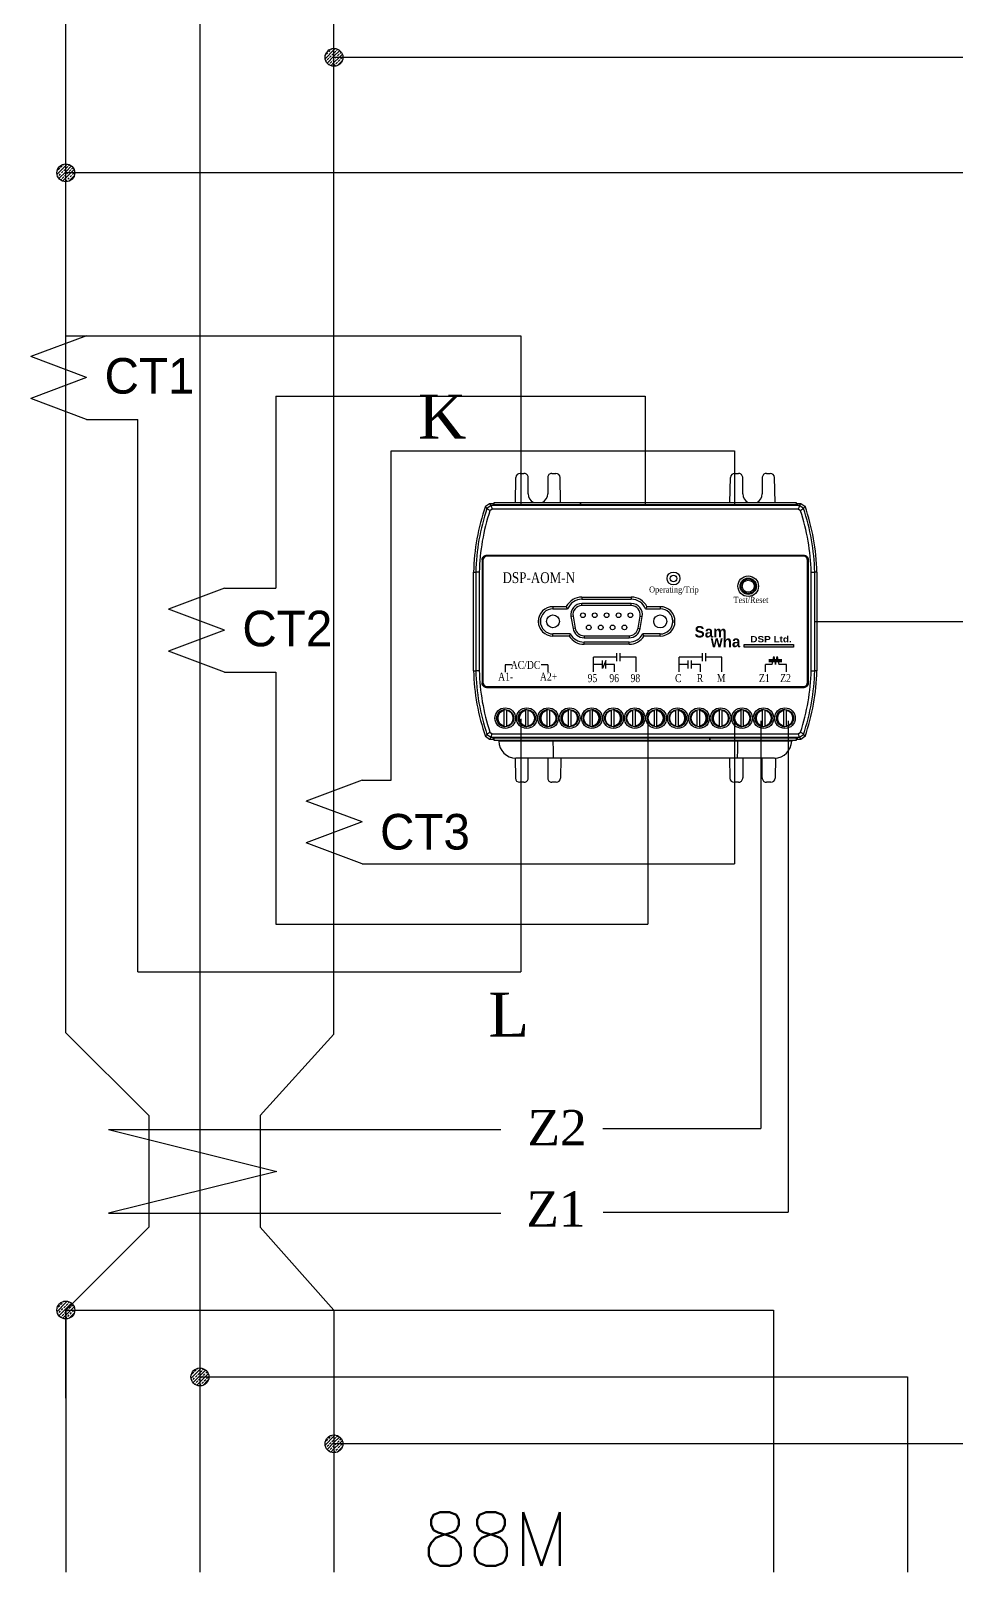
# Model space of a CAD drawing. Header units: millimetres. Extents: x 79 to 919, y 65 to 646.
# Drawn here: x 590.8 to 642.5, y 496 to 582.2 of the extents above; entities that cross this region are included whole.
import ezdxf
from ezdxf.enums import TextEntityAlignment as Align

# ---------------------------------------------------------------- set-up
doc = ezdxf.new("R2010")
doc.units = ezdxf.units.MM
for name, color, linetype in [('02___PRT_ALL_AXES', 7, 'Continuous'), ('03___PRT_ALL_CURVES', 7, 'Continuous'), ('4', 133, 'Continuous'), ('40', 4, 'Continuous'), ('70', 7, 'Continuous'), ('ASHADE', 7, 'Continuous'), ('도면층1', 7, 'Continuous')]:
    doc.layers.add(name, color=color, linetype=linetype)
doc.styles.add('ghs', font='NGULIM.TTF')
doc.styles.add('HCM', font='batang.ttc')
doc.styles.add('SIMPLEX', font='SIMPLEX')
doc.styles.add('SS', font='batang.ttc', dxfattribs={"width": 0.8})
doc.styles.get("Standard").update_dxf_attribs({"font": 'BareunDotumPro1.ttf'})

msp = doc.modelspace()

# ---------------------------------------------------------------- hatches: boundary and pattern name
msp.add_hatch(color=5).paths.add_polyline_path([(630.684, 547.748), (630.684, 547.905), (633.437, 547.905), (633.437, 547.748)])

# ---------------------------------------------------------------- linework, layer by layer
at = {"color": 0, "lineweight": 30}
for p, q in [((600.235, 587.211), (600.235, 565.178)), ((600.235, 565.178), (600.235, 496.008)), ((592.735, 510.673), (592.735, 496.008)), ((607.735, 510.673), (607.735, 496.008))]:
    msp.add_line(p, q, dxfattribs=at)
at = {"color": 0, "linetype": 'ByBlock', "lineweight": 25}
msp.add_line((610.928, 540.317), (610.928, 558.741), dxfattribs=at)
at = {"color": 7, "linetype": 'Continuous'}
for p, q in [((617.887, 555.855), (617.911, 557.24)), ((618.151, 557.475), (618.362, 557.475)), ((618.602, 556.335), (618.602, 557.235)), ((619.69, 557.235), (619.69, 556.335)), ((619.93, 557.475), (620.141, 557.475)), ((620.405, 555.855), (620.381, 557.24)), ((629.887, 555.855), (629.911, 557.24)), ((630.151, 557.475), (630.362, 557.475)), ((630.602, 556.335), (630.602, 557.235)), ((631.69, 557.235), (631.69, 556.335)), ((631.93, 557.475), (632.141, 557.475)), ((632.405, 555.855), (632.381, 557.24)), ((616.209, 555.634), (616.435, 555.795)), ((616.52, 555.676), (616.293, 555.514)), ((616.435, 555.795), (616.7, 555.795)), ((616.584, 555.478), (616.461, 555.389)), ((633.772, 555.676), (616.52, 555.676)), ((633.708, 555.478), (616.584, 555.478)), ((616.614, 555.795), (616.655, 555.714)), ((633.637, 555.714), (616.655, 555.714)), ((616.7, 555.855), (621.53, 555.855)), ((616.7, 555.714), (616.7, 555.855)), ((621.53, 555.855), (621.53, 555.714)), ((621.531, 555.855), (633.591, 555.855)), ((621.531, 555.714), (621.531, 555.855)), ((633.591, 555.855), (633.591, 555.714)), ((633.591, 555.795), (633.857, 555.795)), ((633.678, 555.795), (633.637, 555.714)), ((633.831, 555.389), (633.708, 555.478)), ((633.999, 555.514), (633.772, 555.676)), ((633.857, 555.795), (634.083, 555.634)), ((634.032, 552.885), (616.26, 552.885)), ((616.26, 552.885), (616.266, 552.879)), ((634.026, 552.879), (616.266, 552.879)), ((633.99, 552.843), (616.302, 552.843)), ((634.032, 552.885), (634.026, 552.879)), ((615.546, 546.435), (615.546, 551.955)), ((615.546, 551.955), (615.665, 551.954)), ((615.665, 551.954), (615.665, 546.437)), ((615.864, 551.954), (615.665, 551.954)), ((615.864, 551.95), (615.864, 546.44)), ((616.02, 552.645), (616.02, 545.746)), ((616.02, 552.645), (616.026, 552.639)), ((616.026, 552.639), (616.026, 545.751)), ((616.062, 552.603), (616.062, 545.787)), ((634.23, 545.787), (634.23, 552.603)), ((634.272, 552.645), (634.266, 552.639)), ((634.266, 545.751), (634.266, 552.639)), ((634.272, 545.746), (634.272, 552.645)), ((634.428, 551.954), (634.627, 551.954)), ((634.428, 546.44), (634.428, 551.95)), ((634.746, 551.955), (634.627, 551.954)), ((634.627, 546.437), (634.627, 551.954)), ((634.746, 551.955), (634.746, 546.435)), ((621.606, 550.556), (621.606, 550.436)), ((621.606, 550.556), (624.366, 550.556)), ((621.606, 550.436), (624.366, 550.436)), ((621.606, 550.076), (621.606, 550.196)), ((624.366, 550.196), (621.606, 550.196)), ((624.366, 550.556), (624.366, 550.436)), ((624.366, 550.076), (624.366, 550.196)), ((619.986, 550.02), (619.986, 549.9)), ((619.986, 550.02), (620.729, 550.02)), ((619.986, 549.9), (620.806, 549.9)), ((621.109, 549.485), (620.991, 549.464)), ((620.991, 549.464), (621.11, 548.792)), ((621.109, 549.485), (621.228, 548.813)), ((624.366, 550.076), (621.606, 550.076)), ((624.744, 548.813), (624.862, 549.485)), ((624.862, 549.485), (624.98, 549.464)), ((624.862, 548.792), (624.98, 549.464)), ((625.165, 549.9), (625.986, 549.9)), ((625.242, 550.02), (625.986, 550.02)), ((625.986, 550.02), (625.986, 549.9)), ((619.986, 548.371), (619.986, 548.491)), ((620.963, 548.491), (619.986, 548.491)), ((621.228, 548.813), (621.11, 548.792)), ((621.724, 548.396), (621.724, 548.276)), ((621.724, 548.396), (624.247, 548.396)), ((624.247, 548.396), (624.247, 548.276)), ((624.744, 548.813), (624.862, 548.792)), ((625.986, 548.491), (625.008, 548.491)), ((625.986, 548.371), (625.986, 548.491)), ((620.895, 548.371), (619.986, 548.371)), ((621.724, 548.276), (624.247, 548.276)), ((621.724, 547.916), (621.724, 548.036)), ((624.247, 548.036), (621.724, 548.036)), ((624.247, 547.916), (621.724, 547.916)), ((624.247, 547.916), (624.247, 548.036)), ((625.986, 548.371), (625.077, 548.371)), ((617.305, 546.756), (617.305, 546.348)), ((619.705, 546.756), (619.705, 546.348)), ((622.249, 546.373), (622.249, 547.19)), ((622.754, 546.557), (622.754, 547.005)), ((622.941, 546.557), (622.941, 547.005)), ((623.433, 546.373), (623.433, 546.781)), ((623.552, 546.966), (623.552, 547.414)), ((623.739, 546.966), (623.739, 547.414)), ((624.633, 546.373), (624.633, 547.19)), ((627.049, 546.373), (627.049, 547.19)), ((627.554, 546.557), (627.554, 547.005)), ((627.741, 546.557), (627.741, 547.005)), ((628.233, 546.373), (628.233, 546.781)), ((628.352, 546.966), (628.352, 547.414)), ((628.539, 546.966), (628.539, 547.414)), ((629.433, 546.373), (629.433, 547.19)), ((631.865, 546.373), (631.865, 546.781)), ((633.049, 546.373), (633.049, 546.781)), ((615.546, 546.435), (615.665, 546.437)), ((615.864, 546.437), (615.665, 546.437)), ((634.428, 546.437), (634.627, 546.437)), ((634.746, 546.435), (634.627, 546.437)), ((616.02, 545.746), (616.026, 545.751)), ((616.26, 545.506), (616.266, 545.511)), ((616.26, 545.506), (634.032, 545.506)), ((616.266, 545.511), (634.026, 545.511)), ((616.302, 545.547), (633.99, 545.547)), ((634.032, 545.506), (634.026, 545.511)), ((634.272, 545.746), (634.266, 545.751)), ((617.259, 543.357), (617.259, 544.209)), ((617.403, 543.357), (617.403, 544.209)), ((618.459, 543.357), (618.459, 544.209)), ((618.603, 543.357), (618.603, 544.209)), ((619.659, 543.357), (619.659, 544.209)), ((619.803, 543.357), (619.803, 544.209)), ((620.859, 543.357), (620.859, 544.209)), ((621.003, 543.357), (621.003, 544.209)), ((622.059, 543.357), (622.059, 544.209)), ((622.203, 543.357), (622.203, 544.209)), ((623.259, 543.357), (623.259, 544.209)), ((623.403, 543.357), (623.403, 544.209)), ((624.459, 543.357), (624.459, 544.209)), ((624.603, 543.357), (624.603, 544.209)), ((625.659, 543.357), (625.659, 544.209)), ((625.803, 543.357), (625.803, 544.209)), ((626.859, 543.357), (626.859, 544.209)), ((627.003, 543.357), (627.003, 544.209)), ((628.059, 543.357), (628.059, 544.209)), ((628.203, 543.357), (628.203, 544.209)), ((629.304, 543.357), (629.304, 544.209)), ((629.448, 543.357), (629.448, 544.209)), ((630.504, 543.357), (630.504, 544.209)), ((630.648, 543.357), (630.648, 544.209)), ((631.704, 543.357), (631.704, 544.209)), ((631.848, 543.357), (631.848, 544.209)), ((632.904, 543.357), (632.904, 544.209)), ((633.048, 543.357), (633.048, 544.209)), ((616.435, 542.595), (616.209, 542.756)), ((616.293, 542.877), (616.52, 542.714)), ((616.701, 542.595), (616.435, 542.595)), ((616.461, 543.001), (616.584, 542.913)), ((616.52, 542.714), (633.772, 542.714)), ((616.584, 542.913), (633.708, 542.913)), ((616.614, 542.595), (616.655, 542.677)), ((616.655, 542.677), (633.637, 542.677)), ((616.701, 542.535), (616.701, 542.677)), ((628.761, 542.535), (616.701, 542.535)), ((616.952, 542.535), (616.953, 542.495)), ((633.339, 542.495), (616.953, 542.495)), ((619.985, 542.495), (619.985, 542.535)), ((628.761, 542.677), (628.761, 542.535)), ((628.761, 542.535), (628.761, 542.677)), ((633.591, 542.535), (628.761, 542.535)), ((630.306, 542.495), (630.306, 542.535)), ((633.339, 542.535), (633.339, 542.495)), ((633.591, 542.677), (633.591, 542.535)), ((633.857, 542.595), (633.591, 542.595)), ((633.678, 542.595), (633.637, 542.677)), ((633.708, 542.913), (633.831, 543.001)), ((633.772, 542.714), (633.999, 542.877)), ((634.083, 542.756), (633.857, 542.595)), ((617.862, 541.557), (617.882, 540.431)), ((632.379, 541.551), (617.913, 541.551)), ((618.602, 540.435), (618.602, 541.551)), ((619.69, 541.551), (619.69, 540.435)), ((620.429, 541.551), (620.41, 540.431)), ((629.862, 541.551), (629.882, 540.431)), ((630.602, 541.551), (630.602, 540.435)), ((631.69, 540.435), (631.69, 541.551)), ((632.43, 541.557), (632.41, 540.431)), ((618.362, 540.195), (618.122, 540.195)), ((620.17, 540.195), (619.93, 540.195)), ((630.362, 540.195), (630.122, 540.195)), ((632.17, 540.195), (631.93, 540.195))]:
    msp.add_line(p, q, dxfattribs=at)
for p, q in [((634.627, 549.195), (644.456, 549.195)), ((617.689, 546.756), (617.305, 546.756)), ((619.705, 546.756), (619.321, 546.756)), ((623.552, 547.19), (622.249, 547.19)), ((622.754, 546.781), (622.249, 546.781)), ((622.941, 547.005), (622.754, 546.557)), ((623.433, 546.781), (622.941, 546.781)), ((624.633, 547.19), (623.739, 547.19)), ((628.352, 547.19), (627.049, 547.19)), ((627.554, 546.781), (627.049, 546.781)), ((628.233, 546.781), (627.741, 546.781)), ((629.433, 547.19), (628.539, 547.19)), ((632.248, 546.781), (631.865, 546.781)), ((632.052, 547.067), (632.78, 547.067)), ((632.052, 547.005), (632.78, 547.005)), ((632.052, 546.943), (632.78, 546.943)), ((632.248, 546.781), (632.342, 547.229)), ((632.342, 547.229), (632.435, 546.781)), ((632.435, 546.781), (632.529, 547.229)), ((632.529, 547.229), (632.623, 546.781)), ((633.049, 546.781), (632.623, 546.781))]:
    msp.add_line(p, q)
at = {"color": 5}
for p, q in [((630.684, 547.905), (633.437, 547.905)), ((630.684, 547.748), (630.684, 547.905)), ((633.437, 547.748), (630.684, 547.748)), ((633.437, 547.905), (633.437, 547.748))]:
    msp.add_line(p, q, dxfattribs=at)
at = {"color": 7, "linetype": 'Continuous'}
for centre, radius in [((630.906, 551.163), 0.576), ((630.906, 551.163), 0.456), ((630.906, 551.163), 0.408), ((630.906, 551.163), 0.336), ((621.656, 549.536), 0.132), ((622.321, 549.536), 0.132), ((622.986, 549.536), 0.132), ((623.651, 549.536), 0.132), ((624.315, 549.536), 0.132), ((621.99, 548.855), 0.132), ((622.655, 548.855), 0.132), ((623.317, 548.855), 0.132), ((623.982, 548.855), 0.132), ((617.315, 543.783), 0.576), ((617.315, 543.783), 0.48), ((618.515, 543.783), 0.576), ((618.515, 543.783), 0.48), ((619.715, 543.783), 0.576), ((619.715, 543.783), 0.48), ((620.915, 543.783), 0.576), ((620.915, 543.783), 0.48), ((622.161, 543.783), 0.576), ((622.161, 543.783), 0.48), ((623.361, 543.783), 0.576), ((623.361, 543.783), 0.48), ((624.561, 543.783), 0.576), ((624.561, 543.783), 0.48), ((625.761, 543.783), 0.576), ((625.761, 543.783), 0.48), ((626.961, 543.783), 0.576), ((626.961, 543.783), 0.48), ((628.161, 543.783), 0.576), ((628.161, 543.783), 0.48), ((629.361, 543.783), 0.576), ((629.361, 543.783), 0.48), ((630.561, 543.783), 0.576), ((630.561, 543.783), 0.48), ((631.761, 543.783), 0.576), ((631.761, 543.783), 0.48), ((632.961, 543.783), 0.576), ((632.961, 543.783), 0.48)]:
    msp.add_circle(centre, radius, dxfattribs=at)
for centre, radius, start, end in [((618.151, 557.235), 0.24, 90, 179), ((620.141, 557.235), 0.24, 1, 90), ((630.151, 557.235), 0.24, 90, 179), ((632.141, 557.235), 0.24, 1, 90), ((619.146, 556.335), 0.544, 180, 242.3898), ((619.146, 556.335), 0.544, 297.6102, 0), ((631.146, 556.335), 0.544, 180, 242.3898), ((631.146, 556.335), 0.544, 297.6102, 0), ((627.543, 551.693), 12, 160.82791, 178.74912), ((627.543, 551.693), 11.881, 161.24388, 178.74287), ((627.543, 551.693), 11.682, 161.5561, 178.73961), ((622.749, 551.693), 11.682, 1.26039, 18.4439), ((622.749, 551.693), 11.881, 1.25713, 18.75612), ((622.749, 551.693), 12, 1.25088, 19.17209), ((616.302, 552.603), 0.24, 90, 180), ((633.99, 552.603), 0.24, 0, 90), ((621.606, 549.572), 0.984, 90, 152.94355), ((621.606, 549.572), 0.864, 90, 157.71793), ((621.606, 549.572), 0.624, 90, 190), ((624.366, 549.572), 0.984, 27.05719, 90), ((624.366, 549.572), 0.864, 22.28207, 90), ((624.366, 549.572), 0.624, 350, 90), ((619.986, 549.195), 0.824, 90, 270), ((619.986, 549.195), 0.704, 90, 270), ((621.606, 549.572), 0.504, 90, 190), ((624.366, 549.572), 0.504, 350, 90), ((625.986, 549.195), 0.824, 270, 90), ((625.986, 549.195), 0.704, 270, 90), ((621.724, 548.9), 0.864, 208.26896, 270), ((621.724, 548.9), 0.624, 190, 270), ((621.724, 548.9), 0.504, 190, 270), ((624.247, 548.9), 0.504, 270, 350), ((624.247, 548.9), 0.624, 270, 350), ((624.247, 548.9), 0.864, 270, 331.73104), ((621.724, 548.9), 0.984, 212.5345, 270), ((624.247, 548.9), 0.984, 270, 327.4655), ((627.543, 546.697), 12, 181.25088, 199.17209), ((627.543, 546.697), 11.881, 181.25713, 198.75612), ((627.543, 546.697), 11.682, 181.26039, 198.4439), ((622.749, 546.697), 11.682, 341.5561, 358.73961), ((622.749, 546.697), 11.881, 341.24388, 358.74287), ((622.749, 546.697), 12, 340.82791, 358.74912), ((616.302, 545.787), 0.24, 180, 270), ((633.99, 545.787), 0.24, 270, 0), ((617.331, 543.783), 0.432, 99.59407, 260.40593), ((617.331, 543.783), 0.432, 279.59407, 80.40593), ((618.531, 543.783), 0.432, 99.59407, 260.40593), ((618.531, 543.783), 0.432, 279.59407, 80.40593), ((619.731, 543.783), 0.432, 99.59407, 260.40593), ((619.731, 543.783), 0.432, 279.59407, 80.40593), ((620.931, 543.783), 0.432, 99.59407, 260.40593), ((620.931, 543.783), 0.432, 279.59407, 80.40593), ((622.131, 543.783), 0.432, 99.59407, 260.40593), ((622.131, 543.783), 0.432, 279.59407, 80.40593), ((623.331, 543.783), 0.432, 99.59407, 260.40593), ((623.331, 543.783), 0.432, 279.59407, 80.40593), ((624.531, 543.783), 0.432, 99.59407, 260.40593), ((624.531, 543.783), 0.432, 279.59407, 80.40593), ((625.731, 543.783), 0.432, 99.59407, 260.40593), ((625.731, 543.783), 0.432, 279.59407, 80.40593), ((626.931, 543.783), 0.432, 99.59407, 260.40593), ((626.931, 543.783), 0.432, 279.59407, 80.40593), ((628.131, 543.783), 0.432, 99.59407, 260.40593), ((628.131, 543.783), 0.432, 279.59407, 80.40593), ((629.376, 543.783), 0.432, 99.59407, 260.40593), ((629.376, 543.783), 0.432, 279.59407, 80.40593), ((630.576, 543.783), 0.432, 99.59407, 260.40593), ((630.576, 543.783), 0.432, 279.59407, 80.40593), ((631.776, 543.783), 0.432, 99.59407, 260.40593), ((631.776, 543.783), 0.432, 279.59407, 80.40593), ((632.976, 543.783), 0.432, 99.59407, 260.40593), ((632.976, 543.783), 0.432, 279.59407, 80.40593), ((617.913, 542.511), 0.96, 181, 270), ((632.379, 542.511), 0.96, 270, 359), ((618.122, 540.435), 0.24, 181, 270), ((620.17, 540.435), 0.24, 270, 359), ((630.122, 540.435), 0.24, 181, 270), ((632.17, 540.435), 0.24, 270, 359)]:
    msp.add_arc(centre, radius, start, end, dxfattribs=at)
for points, knots in [([(618.602, 557.235), (618.602, 557.26), (618.594, 557.311), (618.559, 557.379), (618.505, 557.433), (618.437, 557.467), (618.387, 557.475), (618.362, 557.475)], [0, 0, 0, 0, 0.0750826, 0.1501697, 0.225264, 0.3003654, 0.3754713, 0.3754713, 0.3754713, 0.3754713]), ([(619.93, 557.475), (619.905, 557.475), (619.855, 557.467), (619.787, 557.433), (619.733, 557.379), (619.698, 557.311), (619.69, 557.26), (619.69, 557.235)], [0, 0, 0, 0, 0.0751059, 0.1502073, 0.2253016, 0.3003887, 0.3754713, 0.3754713, 0.3754713, 0.3754713]), ([(630.602, 557.235), (630.602, 557.26), (630.594, 557.311), (630.559, 557.379), (630.505, 557.433), (630.437, 557.467), (630.387, 557.475), (630.362, 557.475)], [0, 0, 0, 0, 0.0750826, 0.1501697, 0.225264, 0.3003654, 0.3754713, 0.3754713, 0.3754713, 0.3754713]), ([(631.93, 557.475), (631.905, 557.475), (631.855, 557.467), (631.787, 557.433), (631.733, 557.379), (631.698, 557.311), (631.69, 557.26), (631.69, 557.235)], [0, 0, 0, 0, 0.0751059, 0.1502073, 0.2253016, 0.3003887, 0.3754713, 0.3754713, 0.3754713, 0.3754713]), ([(616.293, 555.514), (616.285, 555.525), (616.266, 555.552), (616.238, 555.592), (616.218, 555.62), (616.209, 555.634)], [0, 0, 0, 0, 0.0432595, 0.0961555, 0.147239, 0.147239, 0.147239, 0.147239]), ([(616.293, 555.514), (616.311, 555.5), (616.35, 555.475), (616.404, 555.432), (616.442, 555.404), (616.461, 555.389)], [0, 0, 0, 0, 0.0677922, 0.1375175, 0.208828, 0.208828, 0.208828, 0.208828]), ([(616.52, 555.676), (616.512, 555.688), (616.493, 555.714), (616.465, 555.754), (616.445, 555.782), (616.435, 555.795)], [0, 0, 0, 0, 0.0429581, 0.095488, 0.1462205, 0.1462205, 0.1462205, 0.1462205]), ([(616.52, 555.676), (616.527, 555.655), (616.538, 555.61), (616.562, 555.545), (616.576, 555.5), (616.584, 555.478)], [0, 0, 0, 0, 0.0678888, 0.1375836, 0.2087409, 0.2087409, 0.2087409, 0.2087409]), ([(633.772, 555.676), (633.764, 555.655), (633.754, 555.61), (633.73, 555.545), (633.715, 555.5), (633.708, 555.478)], [0, 0, 0, 0, 0.0678899, 0.1375847, 0.2087409, 0.2087409, 0.2087409, 0.2087409]), ([(633.772, 555.676), (633.78, 555.688), (633.798, 555.714), (633.827, 555.753), (633.847, 555.782), (633.857, 555.795)], [0, 0, 0, 0, 0.0427701, 0.0953002, 0.1462205, 0.1462205, 0.1462205, 0.1462205]), ([(633.999, 555.514), (633.981, 555.5), (633.942, 555.475), (633.888, 555.432), (633.85, 555.404), (633.831, 555.389)], [0, 0, 0, 0, 0.0677911, 0.1375164, 0.208828, 0.208828, 0.208828, 0.208828]), ([(633.999, 555.514), (634.007, 555.525), (634.025, 555.552), (634.053, 555.592), (634.073, 555.62), (634.083, 555.634)], [0, 0, 0, 0, 0.0430701, 0.0959664, 0.147239, 0.147239, 0.147239, 0.147239]), ([(616.02, 552.645), (616.02, 552.67), (616.028, 552.721), (616.063, 552.789), (616.117, 552.843), (616.184, 552.877), (616.235, 552.885), (616.26, 552.885)], [0, 0, 0, 0, 0.0750864, 0.1501606, 0.2252301, 0.3003043, 0.3753907, 0.3753907, 0.3753907, 0.3753907]), ([(616.266, 552.879), (616.241, 552.879), (616.19, 552.871), (616.122, 552.837), (616.068, 552.783), (616.034, 552.715), (616.026, 552.664), (616.026, 552.639)], [0, 0, 0, 0, 0.0750864, 0.1501605, 0.2252301, 0.3003043, 0.3753907, 0.3753907, 0.3753907, 0.3753907]), ([(634.266, 552.639), (634.266, 552.664), (634.258, 552.715), (634.223, 552.783), (634.169, 552.837), (634.101, 552.871), (634.051, 552.879), (634.026, 552.879)], [0, 0, 0, 0, 0.0750864, 0.1501605, 0.2252301, 0.3003043, 0.3753907, 0.3753907, 0.3753907, 0.3753907]), ([(634.032, 552.885), (634.057, 552.885), (634.107, 552.877), (634.175, 552.843), (634.229, 552.789), (634.264, 552.721), (634.272, 552.67), (634.272, 552.645)], [0, 0, 0, 0, 0.0750864, 0.1501606, 0.2252301, 0.3003043, 0.3753907, 0.3753907, 0.3753907, 0.3753907]), ([(620.806, 549.9), (620.798, 549.913), (620.78, 549.939), (620.755, 549.979), (620.738, 550.006), (620.73, 550.02)], [0, 0, 0, 0, 0.0465974, 0.0940944, 0.1424935, 0.1424935, 0.1424935, 0.1424935]), ([(625.165, 549.9), (625.174, 549.913), (625.191, 549.939), (625.217, 549.979), (625.234, 550.006), (625.242, 550.02)], [0, 0, 0, 0, 0.0465862, 0.0940823, 0.1424923, 0.1424923, 0.1424923, 0.1424923]), ([(620.963, 548.491), (620.956, 548.478), (620.94, 548.452), (620.917, 548.412), (620.902, 548.385), (620.895, 548.371)], [0, 0, 0, 0, 0.0452469, 0.0913279, 0.1382441, 0.1382441, 0.1382441, 0.1382441]), ([(625.008, 548.491), (625.016, 548.478), (625.031, 548.452), (625.054, 548.412), (625.069, 548.385), (625.077, 548.371)], [0, 0, 0, 0, 0.0452469, 0.0913279, 0.1382441, 0.1382441, 0.1382441, 0.1382441]), ([(616.26, 545.506), (616.235, 545.506), (616.184, 545.514), (616.117, 545.548), (616.063, 545.602), (616.028, 545.67), (616.02, 545.72), (616.02, 545.746)], [0, 0, 0, 0, 0.0750864, 0.1501606, 0.2252301, 0.3003043, 0.3753907, 0.3753907, 0.3753907, 0.3753907]), ([(616.026, 545.751), (616.026, 545.726), (616.034, 545.676), (616.068, 545.608), (616.122, 545.554), (616.19, 545.519), (616.241, 545.511), (616.266, 545.511)], [0, 0, 0, 0, 0.0750864, 0.1501605, 0.2252301, 0.3003043, 0.3753907, 0.3753907, 0.3753907, 0.3753907]), ([(634.026, 545.511), (634.051, 545.511), (634.101, 545.519), (634.169, 545.554), (634.223, 545.608), (634.258, 545.676), (634.266, 545.726), (634.266, 545.751)], [0, 0, 0, 0, 0.0750864, 0.1501605, 0.2252301, 0.3003043, 0.3753907, 0.3753907, 0.3753907, 0.3753907]), ([(634.272, 545.746), (634.272, 545.72), (634.264, 545.67), (634.229, 545.602), (634.175, 545.548), (634.107, 545.514), (634.057, 545.506), (634.032, 545.506)], [0, 0, 0, 0, 0.0750864, 0.1501606, 0.2252301, 0.3003043, 0.3753907, 0.3753907, 0.3753907, 0.3753907]), ([(616.293, 542.877), (616.285, 542.865), (616.266, 542.839), (616.238, 542.799), (616.218, 542.771), (616.209, 542.756)], [0, 0, 0, 0, 0.0430701, 0.0959664, 0.147239, 0.147239, 0.147239, 0.147239]), ([(616.293, 542.877), (616.311, 542.891), (616.35, 542.916), (616.404, 542.959), (616.442, 542.987), (616.461, 543.001)], [0, 0, 0, 0, 0.0677911, 0.1375165, 0.208828, 0.208828, 0.208828, 0.208828]), ([(616.52, 542.714), (616.512, 542.703), (616.493, 542.677), (616.465, 542.637), (616.445, 542.609), (616.435, 542.595)], [0, 0, 0, 0, 0.0427701, 0.0953002, 0.1462205, 0.1462205, 0.1462205, 0.1462205]), ([(616.52, 542.714), (616.527, 542.736), (616.538, 542.781), (616.562, 542.846), (616.576, 542.891), (616.584, 542.913)], [0, 0, 0, 0, 0.0678899, 0.1375847, 0.2087409, 0.2087409, 0.2087409, 0.2087409]), ([(619.985, 542.495), (619.985, 542.424), (619.986, 542.287), (619.988, 542.091), (619.99, 541.914), (619.996, 541.771), (619.996, 541.652), (620.009, 541.6), (620.005, 541.551), (620.013, 541.551)], [0, 0, 0, 0, 0.2109006, 0.4106254, 0.5893874, 0.7384378, 0.8505052, 0.9201883, 0.9445933, 0.9445933, 0.9445933, 0.9445933]), ([(630.306, 542.495), (630.306, 542.424), (630.306, 542.287), (630.304, 542.091), (630.301, 541.914), (630.296, 541.771), (630.296, 541.652), (630.282, 541.6), (630.287, 541.551), (630.279, 541.551)], [0, 0, 0, 0, 0.2109006, 0.4106254, 0.5893874, 0.7384378, 0.8505052, 0.9201883, 0.9445933, 0.9445933, 0.9445933, 0.9445933]), ([(633.772, 542.714), (633.764, 542.736), (633.754, 542.781), (633.73, 542.846), (633.715, 542.891), (633.708, 542.913)], [0, 0, 0, 0, 0.0678888, 0.1375836, 0.2087409, 0.2087409, 0.2087409, 0.2087409]), ([(633.772, 542.714), (633.78, 542.703), (633.798, 542.677), (633.827, 542.637), (633.847, 542.609), (633.857, 542.595)], [0, 0, 0, 0, 0.0429581, 0.095488, 0.1462205, 0.1462205, 0.1462205, 0.1462205]), ([(633.999, 542.877), (633.981, 542.891), (633.942, 542.916), (633.888, 542.959), (633.85, 542.987), (633.831, 543.001)], [0, 0, 0, 0, 0.0677922, 0.1375176, 0.208828, 0.208828, 0.208828, 0.208828]), ([(633.999, 542.877), (634.007, 542.865), (634.025, 542.839), (634.054, 542.799), (634.073, 542.77), (634.083, 542.756)], [0, 0, 0, 0, 0.0432595, 0.0961555, 0.147239, 0.147239, 0.147239, 0.147239]), ([(618.362, 540.195), (618.387, 540.195), (618.437, 540.203), (618.505, 540.238), (618.559, 540.292), (618.594, 540.36), (618.602, 540.41), (618.602, 540.435)], [0, 0, 0, 0, 0.0751059, 0.1502073, 0.2253016, 0.3003887, 0.3754713, 0.3754713, 0.3754713, 0.3754713]), ([(619.69, 540.435), (619.69, 540.41), (619.698, 540.36), (619.733, 540.292), (619.787, 540.238), (619.855, 540.203), (619.905, 540.195), (619.93, 540.195)], [0, 0, 0, 0, 0.0750826, 0.1501697, 0.225264, 0.3003654, 0.3754713, 0.3754713, 0.3754713, 0.3754713]), ([(630.362, 540.195), (630.387, 540.195), (630.437, 540.203), (630.505, 540.238), (630.559, 540.292), (630.594, 540.36), (630.602, 540.41), (630.602, 540.435)], [0, 0, 0, 0, 0.0751059, 0.1502073, 0.2253016, 0.3003887, 0.3754713, 0.3754713, 0.3754713, 0.3754713]), ([(631.69, 540.435), (631.69, 540.41), (631.698, 540.36), (631.733, 540.292), (631.787, 540.238), (631.855, 540.203), (631.905, 540.195), (631.93, 540.195)], [0, 0, 0, 0, 0.0750826, 0.1501697, 0.225264, 0.3003654, 0.3754713, 0.3754713, 0.3754713, 0.3754713])]:
    msp.add_open_spline(points, degree=3, knots=knots, dxfattribs=at)
at = {"layer": '02___PRT_ALL_AXES', "color": 7, "linetype": 'Continuous'}
for p, q in [((619.289, 549.106), (619.289, 549.285)), ((626.683, 549.285), (626.683, 549.106))]:
    msp.add_line(p, q, dxfattribs=at)
for centre, radius in [((619.986, 549.195), 0.36), ((625.986, 549.195), 0.366)]:
    msp.add_circle(centre, radius, dxfattribs=at)
for centre, start, end in [((617.331, 543.783), 93.69703, 266.30815), ((618.531, 543.783), 93.69703, 266.30815), ((619.731, 543.783), 93.69703, 266.30815), ((620.931, 543.783), 93.69703, 266.30815), ((622.131, 543.783), 273.69457, 86.30569), ((623.331, 543.783), 273.69457, 86.30569), ((624.531, 543.783), 273.69457, 86.30569), ((625.731, 543.783), 273.69457, 86.30569), ((626.931, 543.783), 273.69457, 86.30569), ((628.131, 543.783), 273.69457, 86.30569), ((629.376, 543.783), 94.22842, 265.77923), ((630.576, 543.783), 94.22842, 265.77923), ((631.776, 543.783), 94.22842, 265.77923), ((632.976, 543.783), 94.22842, 265.77923)]:
    msp.add_arc(centre, 0.48, start, end, dxfattribs=at)
at = {"layer": '03___PRT_ALL_CURVES', "color": 4, "linetype": 'Continuous'}
msp.add_circle((626.729, 551.595), 0.18, dxfattribs=at)
at = {"layer": '4', "color": 0, "linetype": 'ByBlock', "lineweight": 25}
for p, q in [((592.735, 526.177), (597.37, 521.547)), ((607.735, 526.109), (603.612, 521.547)), ((597.37, 521.547), (597.37, 515.307)), ((603.612, 521.547), (603.612, 515.307)), ((595.118, 520.767), (604.535, 518.424)), ((604.535, 518.424), (595.124, 516.087)), ((597.37, 515.307), (592.735, 510.673)), ((603.612, 515.307), (607.735, 510.673))]:
    msp.add_line(p, q, dxfattribs=at)
at = {"layer": '70'}
for p, q in [((607.241, 580.672), (607.735, 581.167)), ((607.574, 581.182), (607.627, 581.235)), ((607.735, 581.167), (607.81, 581.241)), ((607.883, 581.138), (607.946, 581.2)), ((607.247, 580.855), (607.265, 580.873)), ((607.282, 580.536), (607.309, 580.564)), ((607.309, 580.917), (607.397, 581.005)), ((607.35, 580.428), (607.735, 580.813)), ((607.353, 580.608), (607.441, 580.696)), ((607.441, 581.05), (607.53, 581.138)), ((607.441, 580.342), (607.486, 580.387)), ((607.486, 580.74), (607.574, 580.829)), ((607.53, 580.431), (607.618, 580.519)), ((607.556, 580.28), (607.735, 580.46)), ((607.618, 580.873), (607.707, 580.961)), ((607.662, 580.564), (607.735, 580.636)), ((607.707, 580.254), (607.735, 580.283)), ((607.735, 580.813), (608.054, 581.132)), ((607.735, 580.46), (608.022, 580.747)), ((607.735, 580.636), (607.751, 580.652)), ((607.735, 580.283), (607.795, 580.343)), ((607.751, 581.005), (607.839, 581.094)), ((607.795, 580.696), (607.846, 580.747)), ((607.839, 580.387), (607.928, 580.475)), ((607.846, 580.747), (607.883, 580.784)), ((607.906, 580.277), (608.205, 580.576)), ((607.928, 580.829), (608.016, 580.917)), ((607.972, 580.519), (608.06, 580.608)), ((608.022, 580.747), (608.202, 580.926)), ((608.06, 580.961), (608.14, 581.041)), ((608.104, 580.652), (608.193, 580.74)), ((592.241, 574.211), (592.735, 574.706)), ((592.247, 574.394), (592.265, 574.412)), ((592.309, 574.456), (592.397, 574.544)), ((592.35, 573.967), (592.735, 574.352)), ((592.441, 574.589), (592.53, 574.677)), ((592.486, 574.279), (592.574, 574.368)), ((592.574, 574.721), (592.627, 574.774)), ((592.618, 574.412), (592.707, 574.5)), ((592.735, 574.706), (592.81, 574.78)), ((592.735, 574.352), (593.054, 574.671)), ((592.735, 573.999), (593.022, 574.286)), ((592.751, 574.544), (592.839, 574.633)), ((592.795, 574.235), (592.846, 574.286)), ((592.846, 574.286), (592.883, 574.323)), ((592.883, 574.677), (592.946, 574.739)), ((592.928, 574.368), (593.016, 574.456)), ((593.022, 574.286), (593.202, 574.465)), ((593.06, 574.5), (593.14, 574.58)), ((593.104, 574.191), (593.193, 574.279)), ((592.282, 574.075), (592.309, 574.103)), ((592.353, 574.147), (592.441, 574.235)), ((592.441, 573.881), (592.486, 573.926)), ((592.53, 573.97), (592.618, 574.058)), ((592.556, 573.819), (592.735, 573.999)), ((592.662, 574.103), (592.735, 574.175)), ((592.707, 573.793), (592.735, 573.822)), ((592.735, 574.175), (592.751, 574.191)), ((592.735, 573.822), (592.795, 573.882)), ((592.839, 573.926), (592.928, 574.014)), ((592.906, 573.816), (593.205, 574.115)), ((592.972, 574.058), (593.06, 574.147)), ((592.241, 510.598), (592.735, 511.093)), ((592.247, 510.781), (592.265, 510.799)), ((592.282, 510.462), (592.309, 510.489)), ((592.309, 510.843), (592.397, 510.931)), ((592.35, 510.354), (592.735, 510.739)), ((592.353, 510.534), (592.441, 510.622)), ((592.441, 510.975), (592.53, 511.064)), ((592.486, 510.666), (592.574, 510.755)), ((592.53, 510.357), (592.618, 510.445)), ((592.574, 511.108), (592.627, 511.161)), ((592.618, 510.799), (592.707, 510.887)), ((592.662, 510.489), (592.735, 510.562)), ((592.735, 511.093), (592.81, 511.167)), ((592.735, 510.739), (593.054, 511.058)), ((592.735, 510.385), (593.022, 510.673)), ((592.735, 510.562), (592.751, 510.578)), ((592.751, 510.931), (592.839, 511.02)), ((592.795, 510.622), (592.846, 510.673)), ((592.846, 510.673), (592.883, 510.71)), ((592.883, 511.064), (592.946, 511.126)), ((592.906, 510.203), (593.205, 510.502)), ((592.928, 510.755), (593.016, 510.843)), ((592.972, 510.445), (593.06, 510.534)), ((593.022, 510.673), (593.202, 510.852)), ((593.06, 510.887), (593.14, 510.967)), ((593.104, 510.578), (593.193, 510.666)), ((592.441, 510.268), (592.486, 510.313)), ((592.556, 510.206), (592.735, 510.385)), ((592.707, 510.18), (592.735, 510.209)), ((592.735, 510.209), (592.795, 510.268)), ((592.839, 510.313), (592.928, 510.401)), ((599.741, 506.856), (600.235, 507.35)), ((599.747, 507.039), (599.765, 507.056)), ((599.809, 507.1), (599.897, 507.189)), ((599.85, 506.611), (600.235, 506.997)), ((599.941, 507.233), (600.03, 507.321)), ((599.986, 506.924), (600.074, 507.012)), ((600.074, 507.366), (600.127, 507.418)), ((600.118, 507.056), (600.207, 507.145)), ((600.235, 507.35), (600.31, 507.425)), ((600.235, 506.997), (600.554, 507.315)), ((600.251, 507.189), (600.339, 507.277)), ((600.383, 507.321), (600.446, 507.384)), ((600.428, 507.012), (600.516, 507.1)), ((600.522, 506.93), (600.702, 507.11)), ((600.56, 507.145), (600.64, 507.224)), ((599.782, 506.72), (599.809, 506.747)), ((599.853, 506.791), (599.941, 506.88)), ((599.941, 506.526), (599.986, 506.57)), ((600.03, 506.614), (600.118, 506.703)), ((600.056, 506.463), (600.235, 506.643)), ((600.162, 506.747), (600.235, 506.82)), ((600.207, 506.438), (600.235, 506.466)), ((600.235, 506.643), (600.522, 506.93)), ((600.235, 506.82), (600.251, 506.835)), ((600.235, 506.466), (600.295, 506.526)), ((600.295, 506.88), (600.346, 506.93)), ((600.339, 506.57), (600.428, 506.659)), ((600.346, 506.93), (600.383, 506.968)), ((600.406, 506.46), (600.705, 506.759)), ((600.472, 506.703), (600.56, 506.791)), ((600.604, 506.835), (600.693, 506.924)), ((607.241, 503.113), (607.735, 503.608)), ((607.441, 503.491), (607.53, 503.579)), ((607.574, 503.623), (607.627, 503.676)), ((607.735, 503.608), (607.81, 503.682)), ((607.735, 503.254), (608.054, 503.573)), ((607.883, 503.579), (607.946, 503.641)), ((607.247, 503.297), (607.265, 503.314)), ((607.282, 502.977), (607.309, 503.005)), ((607.309, 503.358), (607.397, 503.446)), ((607.35, 502.869), (607.735, 503.254)), ((607.353, 503.049), (607.441, 503.137)), ((607.441, 502.783), (607.486, 502.828)), ((607.486, 503.181), (607.574, 503.27)), ((607.53, 502.872), (607.618, 502.96)), ((607.556, 502.721), (607.735, 502.901)), ((607.618, 503.314), (607.707, 503.402)), ((607.662, 503.005), (607.735, 503.077)), ((607.707, 502.695), (607.735, 502.724)), ((607.735, 502.901), (608.022, 503.188)), ((607.735, 503.077), (607.751, 503.093)), ((607.735, 502.724), (607.795, 502.784)), ((607.751, 503.446), (607.839, 503.535)), ((607.795, 503.137), (607.846, 503.188)), ((607.839, 502.828), (607.928, 502.916)), ((607.846, 503.188), (607.883, 503.226)), ((607.906, 502.718), (608.205, 503.017)), ((607.928, 503.27), (608.016, 503.358)), ((607.972, 502.96), (608.06, 503.049)), ((608.022, 503.188), (608.202, 503.367)), ((608.06, 503.402), (608.14, 503.482)), ((608.104, 503.093), (608.193, 503.181))]:
    msp.add_line(p, q, dxfattribs=at)
at = {"layer": '70', "color": 0, "lineweight": 30}
for p, q in [((592.735, 510.673), (632.326, 510.673)), ((632.326, 510.673), (632.326, 496.008)), ((600.235, 506.93), (639.826, 506.93)), ((639.826, 506.93), (639.826, 496.008)), ((647.326, 503.188), (607.735, 503.188))]:
    msp.add_line(p, q, dxfattribs=at)
at = {"layer": '70'}
for centre in [(607.735, 580.747), (592.735, 574.286), (592.735, 510.673), (600.235, 506.93), (607.735, 503.188)]:
    msp.add_circle(centre, 0.5, dxfattribs=at)
at = {"layer": 'ASHADE', "color": 0, "linetype": 'ByBlock', "lineweight": 25}
for p, q in [((592.735, 565.178), (592.735, 588.336)), ((607.735, 565.178), (607.735, 588.364)), ((593.896, 565.178), (590.776, 564.008)), ((592.735, 565.178), (618.196, 565.178)), ((592.735, 526.177), (592.735, 565.178)), ((607.735, 526.109), (607.735, 565.178)), ((593.896, 562.838), (590.776, 564.008)), ((593.896, 562.838), (590.776, 561.667)), ((593.896, 560.497), (590.776, 561.667)), ((604.479, 561.79), (625.146, 561.79)), ((593.896, 560.497), (596.771, 560.497)), ((596.771, 529.583), (596.771, 560.497)), ((610.928, 558.741), (630.14, 558.741)), ((601.605, 551.045), (598.485, 549.874)), ((601.605, 551.045), (604.479, 551.045)), ((601.605, 548.704), (598.485, 549.874)), ((601.605, 548.704), (598.485, 547.534)), ((601.605, 546.363), (598.485, 547.534)), ((601.605, 546.363), (604.479, 546.363)), ((609.307, 540.317), (606.187, 539.147)), ((609.307, 540.317), (610.928, 540.317)), ((609.307, 537.976), (606.187, 539.147)), ((609.307, 537.976), (606.187, 536.806)), ((609.307, 535.635), (606.187, 536.806)), ((609.307, 535.635), (630.14, 535.635)), ((604.479, 532.265), (625.295, 532.265)), ((596.771, 529.583), (618.196, 529.583)), ((622.779, 520.819), (631.609, 520.819)), ((595.118, 520.767), (617.065, 520.767)), ((595.124, 516.087), (617.065, 516.087)), ((622.785, 516.139), (633.15, 516.139)), ((592.735, 505.746), (592.735, 510.673))]:
    msp.add_line(p, q, dxfattribs=at)
at = {"layer": 'ASHADE', "color": 0, "linetype": 'ByBlock', "lineweight": 25, "ltscale": 2}
for p, q in [((644.909, 580.747), (607.735, 580.747)), ((659.219, 574.286), (592.735, 574.286)), ((618.196, 565.178), (618.196, 555.714)), ((604.479, 561.79), (604.479, 551.045)), ((625.146, 561.79), (625.146, 555.714)), ((630.14, 558.741), (630.14, 555.714)), ((604.479, 546.363), (604.479, 532.265)), ((625.295, 544.222), (625.295, 532.265)), ((618.196, 543.74), (618.196, 529.583)), ((630.14, 544.024), (630.14, 535.635)), ((631.609, 543.639), (631.609, 520.819)), ((633.15, 543.639), (633.15, 516.139))]:
    msp.add_line(p, q, dxfattribs=at)
at = {"layer": '도면층1'}
msp.add_circle((626.729, 551.595), 0.36, dxfattribs=at)

# ---------------------------------------------------------------- texts
at = {"color": 7, "linetype": 'Continuous', "style": 'SS', "width": 0.8}
msp.add_text('DSP-AOM-N', height=0.6048, dxfattribs=at).set_placement((617.16, 551.339))
at = {"color": 0, "linetype": 'Continuous', "style": 'SIMPLEX'}
msp.add_text(' 88M', height=3, dxfattribs=at).set_placement((610.597, 496.364))
at = {"color": 20, "insert": (627.906, 548.931), "char_height": 0.63504, "width": 2.28205, "attachment_point": 1}
msp.add_mtext('{\\fPump Demi Bold LET|b0|i0|c0|p2;Sam}', dxfattribs=at)
at = {"color": 5, "insert": (628.815, 548.387), "char_height": 0.63504, "width": 2.28205, "attachment_point": 1}
msp.add_mtext('{\\fPump Demi Bold LET|b0|i0|c0|p2;wha}', dxfattribs=at)
at = {"color": 0, "insert": (631.022, 548.376), "char_height": 0.34832, "width": 2.41538, "attachment_point": 1}
msp.add_mtext('{\\fArial Black|b0|i0|c0|p34;DSP Ltd.}', dxfattribs=at)
at = {"layer": '40', "color": 0, "style": 'SS', "width": 0.8}
for s, height, p in [('Operating/Trip', 0.34445, (626.751, 550.808)), ('Test/Reset', 0.3444, (631.059, 550.227)), ('AC/DC', 0.4478, (618.449, 546.536)), ('A1-', 0.4478, (617.337, 545.882)), ('A2+', 0.4478, (619.737, 545.882)), ('95', 0.4478, (622.194, 545.798)), ('96', 0.4478, (623.41, 545.798)), ('98', 0.4478, (624.594, 545.798)), ('C', 0.448, (626.994, 545.798)), ('R', 0.448, (628.21, 545.798)), ('M', 0.448, (629.394, 545.798)), ('Z1', 0.4478, (631.81, 545.798)), ('Z2', 0.4478, (632.994, 545.798))]:
    msp.add_text(s, height=height, dxfattribs=at).set_placement(p, align=Align.CENTER)
at = {"layer": 'ASHADE', "color": 0, "linetype": 'ByBlock', "lineweight": 25, "ltscale": 2, "style": 'ghs'}
for s, p in [('CT1', (594.901, 561.936)), ('CT2', (602.61, 547.802)), ('CT3', (610.312, 536.433))]:
    msp.add_text(s, height=1.9902, dxfattribs=at).set_placement(p)
at = {"layer": 'ASHADE', "color": 0, "linetype": 'ByBlock', "lineweight": 25, "style": 'HCM'}
for s, height, p in [('K', 2.466, (612.443, 559.419)), ('L', 2.466, (616.376, 525.964)), ('L', 2.466, (616.376, 525.964)), ('Z2', 1.9731, (618.56, 519.889)), ('Z1', 1.9731, (618.495, 515.342))]:
    msp.add_text(s, height=height, dxfattribs=at).set_placement(p)

doc.saveas('drawing.dxf')
